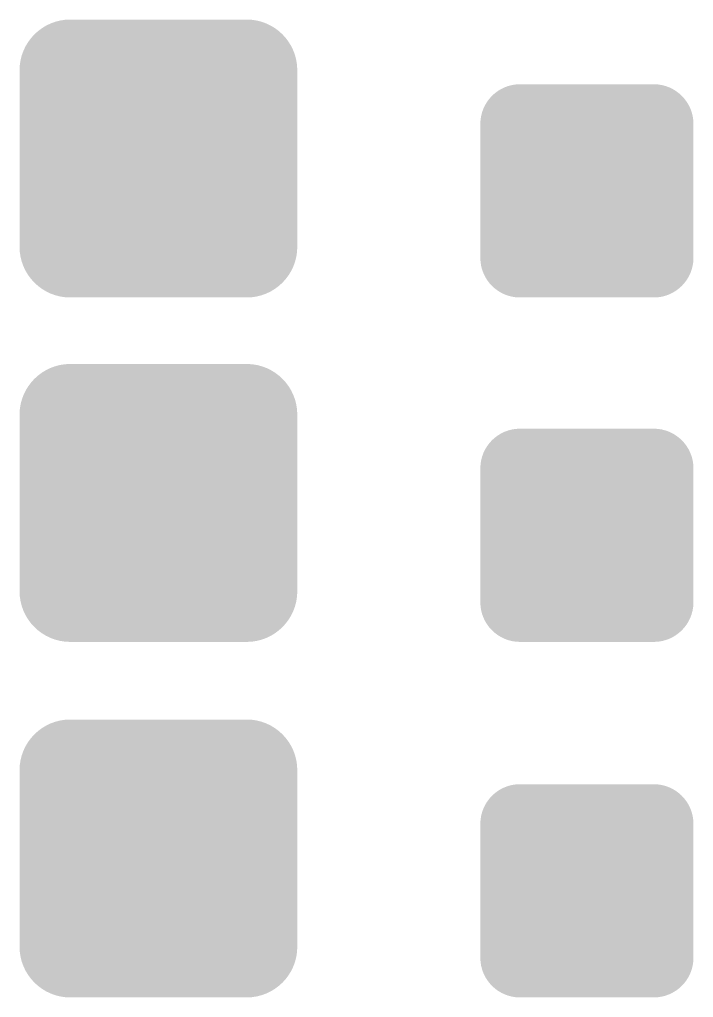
# Model space of a CAD drawing. Header units: millimetres. Extents: x 5277 to 6029, y 2052 to 2709.
# Drawn here: x 5823.73 to 5844.6, y 2678.63 to 2708.88 of the extents above; entities that cross this region are included whole.
import ezdxf

# ---------------------------------------------------------------- set-up
doc = ezdxf.new("R2010")
doc.units = ezdxf.units.MM
doc.layers.add('AutoService', color=7, linetype='CONTINUOUS', true_color=0x000000)
doc.layers.add('PublicTransportService', color=7, linetype='CONTINUOUS', true_color=0x000000)

# ---------------------------------------------------------------- blocks, each defined once
blk = doc.blocks.new('602030801_сущ_фз')
at = {"layer": 'PublicTransportService', "linetype": 'Continuous'}
h = blk.add_hatch(color=256, dxfattribs=at)
edge = h.paths.add_edge_path()
edge.add_spline(control_points=[(-0.266, -0.683), (-0.266, 0.18), (0.438, 0.884), (1.3, 0.884)], knot_values=[-1, -1, -1, -1, 0, 0, 0, 0], degree=3, periodic=0)
edge.add_line((1.3, 0.884), (6.769, 0.884))
edge.add_spline(control_points=[(6.769, 0.884), (7.632, 0.884), (8.333, 0.18), (8.333, -0.683)], knot_values=[-1, -1, -1, -1, 0, 0, 0, 0], degree=3, periodic=0)
edge.add_line((8.333, -0.683), (8.333, -6.15))
edge.add_spline(control_points=[(8.333, -6.15), (8.333, -7.012), (7.632, -7.716), (6.769, -7.716)], knot_values=[-1, -1, -1, -1, 0, 0, 0, 0], degree=3, periodic=0)
edge.add_line((6.769, -7.716), (1.3, -7.716))
edge.add_spline(control_points=[(1.3, -7.716), (0.438, -7.716), (-0.266, -7.012), (-0.266, -6.15)], knot_values=[-1, -1, -1, -1, 0, 0, 0, 0], degree=3, periodic=0)
edge.add_line((-0.266, -6.15), (-0.266, -0.683))
edge = h.paths.add_edge_path(flags=16)
edge.add_spline(control_points=[(0.047, -6.15), (0.047, -6.844), (0.606, -7.402), (1.3, -7.402)], knot_values=[-1, -1, -1, -1, 0, 0, 0, 0], degree=3, periodic=0)
edge.add_line((1.3, -7.402), (6.769, -7.402))
edge.add_spline(control_points=[(6.769, -7.402), (7.463, -7.402), (8.022, -6.844), (8.022, -6.15)], knot_values=[-1, -1, -1, -1, 0, 0, 0, 0], degree=3, periodic=0)
edge.add_line((8.022, -6.15), (8.022, -0.683))
edge.add_spline(control_points=[(8.022, -0.683), (8.022, 0.011), (7.463, 0.57), (6.769, 0.57)], knot_values=[-1, -1, -1, -1, 0, 0, 0, 0], degree=3, periodic=0)
edge.add_line((6.769, 0.57), (1.3, 0.57))
edge.add_spline(control_points=[(1.3, 0.57), (0.606, 0.57), (0.047, 0.011), (0.047, -0.683)], knot_values=[-1, -1, -1, -1, 0, 0, 0, 0], degree=3, periodic=0)
edge.add_line((0.047, -0.683), (0.047, -6.15))
at = {"layer": 'PublicTransportService', "linetype": 'Continuous', "true_color": 0xffffff}
h = blk.add_hatch(color=7, dxfattribs=at)
edge = h.paths.add_edge_path()
edge.add_spline(control_points=[(0.047, -6.15), (0.047, -6.844), (0.606, -7.402), (1.3, -7.402)], knot_values=[-1, -1, -1, -1, 0, 0, 0, 0], degree=3, periodic=0)
edge.add_line((1.3, -7.402), (6.769, -7.402))
edge.add_spline(control_points=[(6.769, -7.402), (7.463, -7.402), (8.022, -6.844), (8.022, -6.15)], knot_values=[-1, -1, -1, -1, 0, 0, 0, 0], degree=3, periodic=0)
edge.add_line((8.022, -6.15), (8.022, -0.683))
edge.add_spline(control_points=[(8.022, -0.683), (8.022, 0.011), (7.463, 0.57), (6.769, 0.57)], knot_values=[-1, -1, -1, -1, 0, 0, 0, 0], degree=3, periodic=0)
edge.add_line((6.769, 0.57), (1.3, 0.57))
edge.add_spline(control_points=[(1.3, 0.57), (0.606, 0.57), (0.047, 0.011), (0.047, -0.683)], knot_values=[-1, -1, -1, -1, 0, 0, 0, 0], degree=3, periodic=0)
edge.add_line((0.047, -0.683), (0.047, -6.15))
at = {"layer": 'PublicTransportService', "linetype": 'Continuous'}
h = blk.add_hatch(color=256, dxfattribs=at)
edge = h.paths.add_edge_path()
edge.add_line((0.252, -1.023), (0.252, -5.808))
edge.add_spline(control_points=[(0.252, -5.808), (0.252, -6.573), (0.877, -7.198), (1.642, -7.198)], knot_values=[0, 0, 0, 0, 1, 1, 1, 1], degree=3, periodic=0)
edge.add_line((1.642, -7.198), (6.427, -7.198))
edge.add_spline(control_points=[(6.427, -7.198), (7.193, -7.198), (7.815, -6.573), (7.815, -5.808)], knot_values=[0, 0, 0, 0, 1, 1, 1, 1], degree=3, periodic=0)
edge.add_line((7.815, -5.808), (7.815, -1.023))
edge.add_spline(control_points=[(7.815, -1.023), (7.815, -0.257), (7.193, 0.366), (6.427, 0.366)], knot_values=[0, 0, 0, 0, 1, 1, 1, 1], degree=3, periodic=0)
edge.add_line((6.427, 0.366), (1.642, 0.366))
edge.add_spline(control_points=[(1.642, 0.366), (0.877, 0.366), (0.252, -0.257), (0.252, -1.023)], knot_values=[0, 0, 0, 0, 1, 1, 1, 1], degree=3, periodic=0)
edge = h.paths.add_edge_path(flags=16)
edge.add_line((0.565, -1.023), (0.565, -5.808))
edge.add_spline(control_points=[(0.565, -5.808), (0.565, -6.404), (1.046, -6.884), (1.642, -6.884)], knot_values=[-1, -1, -1, -1, 0, 0, 0, 0], degree=3, periodic=0)
edge.add_line((1.642, -6.884), (6.427, -6.884))
edge.add_spline(control_points=[(6.427, -6.884), (7.024, -6.884), (7.502, -6.404), (7.502, -5.808)], knot_values=[-1, -1, -1, -1, 0, 0, 0, 0], degree=3, periodic=0)
edge.add_line((7.502, -5.808), (7.502, -1.023))
edge.add_spline(control_points=[(7.502, -1.023), (7.502, -0.426), (7.024, 0.052), (6.427, 0.052)], knot_values=[-1, -1, -1, -1, 0, 0, 0, 0], degree=3, periodic=0)
edge.add_line((6.427, 0.052), (1.642, 0.052))
edge.add_spline(control_points=[(1.642, 0.052), (1.046, 0.052), (0.565, -0.426), (0.565, -1.023)], knot_values=[-1, -1, -1, -1, 0, 0, 0, 0], degree=3, periodic=0)
h = blk.add_hatch(color=256, dxfattribs=at)
edge = h.paths.add_edge_path()
edge.add_line((0.77, -1.365), (0.77, -5.468))
edge.add_spline(control_points=[(0.77, -5.468), (0.77, -6.136), (1.314, -6.68), (1.982, -6.68)], knot_values=[0, 0, 0, 0, 1, 1, 1, 1], degree=3, periodic=0)
edge.add_line((1.982, -6.68), (6.085, -6.68))
edge.add_spline(control_points=[(6.085, -6.68), (6.753, -6.68), (7.297, -6.136), (7.297, -5.468)], knot_values=[0, 0, 0, 0, 1, 1, 1, 1], degree=3, periodic=0)
edge.add_line((7.297, -5.468), (7.297, -1.365))
edge.add_spline(control_points=[(7.297, -1.365), (7.297, -0.697), (6.753, -0.152), (6.085, -0.152)], knot_values=[0, 0, 0, 0, 1, 1, 1, 1], degree=3, periodic=0)
edge.add_line((6.085, -0.152), (1.982, -0.152))
edge.add_spline(control_points=[(1.982, -0.152), (1.314, -0.152), (0.77, -0.697), (0.77, -1.365)], knot_values=[0, 0, 0, 0, 1, 1, 1, 1], degree=3, periodic=0)
edge = h.paths.add_edge_path(flags=16)
edge.add_line((1.081, -1.365), (1.081, -5.468))
edge.add_spline(control_points=[(1.081, -5.468), (1.081, -5.968), (1.482, -6.368), (1.982, -6.368)], knot_values=[-1, -1, -1, -1, 0, 0, 0, 0], degree=3, periodic=0)
edge.add_line((1.982, -6.368), (6.085, -6.368))
edge.add_spline(control_points=[(6.085, -6.368), (6.585, -6.368), (6.986, -5.968), (6.986, -5.468)], knot_values=[-1, -1, -1, -1, 0, 0, 0, 0], degree=3, periodic=0)
edge.add_line((6.986, -5.468), (6.986, -1.365))
edge.add_spline(control_points=[(6.986, -1.365), (6.986, -0.865), (6.585, -0.464), (6.085, -0.464)], knot_values=[-1, -1, -1, -1, 0, 0, 0, 0], degree=3, periodic=0)
edge.add_line((6.085, -0.464), (1.982, -0.464))
edge.add_spline(control_points=[(1.982, -0.464), (1.482, -0.464), (1.081, -0.865), (1.081, -1.365)], knot_values=[-1, -1, -1, -1, 0, 0, 0, 0], degree=3, periodic=0)
h = blk.add_hatch(color=256, dxfattribs=at)
h.paths.add_polyline_path([(2.426, -1.667), (2.754, -1.339), (3.542, -1.011), (4.001, -1.011), (4.46, -1.011), (5.248, -1.339), (5.576, -1.667), (5.905, -1.995), (6.233, -2.783), (6.233, -3.242), (6.233, -3.246), (6.231, -3.261), (6.229, -3.271), (6.227, -3.282), (6.225, -3.301), (6.225, -3.308), (6.575, -3.308), (6.608, -3.308), (6.665, -3.332), (6.689, -3.355), (6.712, -3.379), (6.736, -3.436), (6.736, -3.468), (6.736, -5.656), (6.736, -5.689), (6.712, -5.746), (6.689, -5.769), (6.665, -5.793), (6.608, -5.817), (6.575, -5.817), (1.427, -5.817), (1.394, -5.817), (1.337, -5.793), (1.314, -5.769), (1.29, -5.746), (1.266, -5.689), (1.266, -5.656), (1.266, -3.468), (1.266, -3.436), (1.29, -3.379), (1.314, -3.355), (1.337, -3.332), (1.394, -3.308), (1.427, -3.308), (1.777, -3.308), (1.777, -3.301), (1.775, -3.282), (1.773, -3.271), (1.771, -3.261), (1.769, -3.246), (1.769, -3.242), (1.769, -2.783), (2.098, -1.995)])
h.paths.add_polyline_path([(5.208, -2.028), (4.958, -1.778), (4.355, -1.528), (4.001, -1.528), (3.647, -1.528), (3.044, -1.778), (2.794, -2.028), (2.544, -2.278), (2.294, -2.885), (2.294, -3.242), (2.294, -3.359), (2.313, -3.552), (2.331, -3.629), (3.243, -3.629), (3.243, -3.614), (3.243, -3.512), (3.243, -3.508), (3.244, -3.498), (3.246, -3.49), (3.248, -3.483), (3.25, -3.472), (3.25, -3.468), (3.191, -3.468), (3.155, -3.468), (3.093, -3.443), (3.068, -3.417), (3.042, -3.392), (3.016, -3.33), (3.016, -3.293), (3.016, -2.331), (3.016, -2.309), (3.02, -2.174), (3.168, -1.948), (3.312, -1.857), (3.456, -1.765), (3.8, -1.674), (4.001, -1.674), (4.205, -1.674), (4.552, -1.767), (4.694, -1.86), (4.836, -1.953), (4.982, -2.181), (4.986, -2.316), (4.986, -2.323), (4.986, -2.331), (4.986, -3.293), (4.986, -3.33), (4.96, -3.392), (4.935, -3.417), (4.909, -3.443), (4.847, -3.468), (4.811, -3.468), (4.752, -3.468), (4.752, -3.472), (4.754, -3.483), (4.756, -3.49), (4.758, -3.498), (4.76, -3.508), (4.76, -3.512), (4.76, -3.614), (4.76, -3.629), (5.671, -3.629), (5.689, -3.552), (5.708, -3.359), (5.708, -3.242), (5.708, -2.885), (5.458, -2.278)], flags=16)
h.paths.add_polyline_path([(4.205, -2.345), (4.18, -2.345), (4.154, -2.374), (4.154, -2.404), (4.154, -2.652), (4.154, -2.681), (4.18, -2.71), (4.205, -2.71), (4.555, -2.71), (4.581, -2.71), (4.606, -2.681), (4.606, -2.652), (4.606, -2.404), (4.606, -2.374), (4.581, -2.345), (4.555, -2.345)], flags=16)
h.paths.add_polyline_path([(3.447, -2.345), (3.421, -2.345), (3.396, -2.374), (3.396, -2.404), (3.396, -2.652), (3.396, -2.681), (3.421, -2.71), (3.447, -2.71), (3.797, -2.71), (3.822, -2.71), (3.848, -2.681), (3.848, -2.652), (3.848, -2.404), (3.848, -2.374), (3.822, -2.345), (3.797, -2.345)], flags=16)
h.paths.add_polyline_path([(3.607, -3.468), (3.607, -3.472), (3.609, -3.483), (3.611, -3.49), (3.613, -3.498), (3.614, -3.508), (3.614, -3.512), (3.614, -3.614), (3.614, -3.629), (4.388, -3.629), (4.388, -3.622), (4.388, -3.614), (4.388, -3.512), (4.388, -3.508), (4.389, -3.498), (4.391, -3.49), (4.393, -3.483), (4.395, -3.472), (4.395, -3.468)], flags=16)
blk = doc.blocks.new('602030801_план_фз')
at = {"layer": 'PublicTransportService', "linetype": 'Continuous'}
h = blk.add_hatch(color=256, dxfattribs=at)
edge = h.paths.add_edge_path()
edge.add_spline(control_points=[(-0.266, -0.339), (-0.266, 0.523), (0.438, 1.227), (1.3, 1.227)], knot_values=[-1, -1, -1, -1, 0, 0, 0, 0], degree=3, periodic=0)
edge.add_line((1.3, 1.227), (6.769, 1.227))
edge.add_spline(control_points=[(6.769, 1.227), (7.632, 1.227), (8.333, 0.523), (8.333, -0.339)], knot_values=[-1, -1, -1, -1, 0, 0, 0, 0], degree=3, periodic=0)
edge.add_line((8.333, -0.339), (8.333, -5.806))
edge.add_spline(control_points=[(8.333, -5.806), (8.333, -6.669), (7.632, -7.372), (6.769, -7.372)], knot_values=[-1, -1, -1, -1, 0, 0, 0, 0], degree=3, periodic=0)
edge.add_line((6.769, -7.372), (1.3, -7.372))
edge.add_spline(control_points=[(1.3, -7.372), (0.438, -7.372), (-0.266, -6.669), (-0.266, -5.806)], knot_values=[-1, -1, -1, -1, 0, 0, 0, 0], degree=3, periodic=0)
edge.add_line((-0.266, -5.806), (-0.266, -0.339))
edge = h.paths.add_edge_path(flags=16)
edge.add_spline(control_points=[(0.047, -5.806), (0.047, -6.5), (0.606, -7.059), (1.3, -7.059)], knot_values=[-1, -1, -1, -1, 0, 0, 0, 0], degree=3, periodic=0)
edge.add_line((1.3, -7.059), (6.769, -7.059))
edge.add_spline(control_points=[(6.769, -7.059), (7.463, -7.059), (8.022, -6.5), (8.022, -5.806)], knot_values=[-1, -1, -1, -1, 0, 0, 0, 0], degree=3, periodic=0)
edge.add_line((8.022, -5.806), (8.022, -0.339))
edge.add_spline(control_points=[(8.022, -0.339), (8.022, 0.355), (7.463, 0.914), (6.769, 0.914)], knot_values=[-1, -1, -1, -1, 0, 0, 0, 0], degree=3, periodic=0)
edge.add_line((6.769, 0.914), (1.3, 0.914))
edge.add_spline(control_points=[(1.3, 0.914), (0.606, 0.914), (0.047, 0.355), (0.047, -0.339)], knot_values=[-1, -1, -1, -1, 0, 0, 0, 0], degree=3, periodic=0)
edge.add_line((0.047, -0.339), (0.047, -5.806))
at = {"layer": 'PublicTransportService', "linetype": 'Continuous', "true_color": 0xff0000}
h = blk.add_hatch(color=1, dxfattribs=at)
edge = h.paths.add_edge_path()
edge.add_spline(control_points=[(0.047, -5.806), (0.047, -6.5), (0.606, -7.059), (1.3, -7.059)], knot_values=[-1, -1, -1, -1, 0, 0, 0, 0], degree=3, periodic=0)
edge.add_line((1.3, -7.059), (6.769, -7.059))
edge.add_spline(control_points=[(6.769, -7.059), (7.463, -7.059), (8.022, -6.5), (8.022, -5.806)], knot_values=[-1, -1, -1, -1, 0, 0, 0, 0], degree=3, periodic=0)
edge.add_line((8.022, -5.806), (8.022, -0.339))
edge.add_spline(control_points=[(8.022, -0.339), (8.022, 0.355), (7.463, 0.914), (6.769, 0.914)], knot_values=[-1, -1, -1, -1, 0, 0, 0, 0], degree=3, periodic=0)
edge.add_line((6.769, 0.914), (1.3, 0.914))
edge.add_spline(control_points=[(1.3, 0.914), (0.606, 0.914), (0.047, 0.355), (0.047, -0.339)], knot_values=[-1, -1, -1, -1, 0, 0, 0, 0], degree=3, periodic=0)
edge.add_line((0.047, -0.339), (0.047, -5.806))
at = {"layer": 'PublicTransportService', "linetype": 'Continuous'}
h = blk.add_hatch(color=256, dxfattribs=at)
edge = h.paths.add_edge_path()
edge.add_line((0.252, -0.679), (0.252, -5.464))
edge.add_spline(control_points=[(0.252, -5.464), (0.252, -6.23), (0.877, -6.854), (1.642, -6.854)], knot_values=[0, 0, 0, 0, 1, 1, 1, 1], degree=3, periodic=0)
edge.add_line((1.642, -6.854), (6.427, -6.854))
edge.add_spline(control_points=[(6.427, -6.854), (7.193, -6.854), (7.815, -6.23), (7.815, -5.464)], knot_values=[0, 0, 0, 0, 1, 1, 1, 1], degree=3, periodic=0)
edge.add_line((7.815, -5.464), (7.815, -0.679))
edge.add_spline(control_points=[(7.815, -0.679), (7.815, 0.086), (7.193, 0.709), (6.427, 0.709)], knot_values=[0, 0, 0, 0, 1, 1, 1, 1], degree=3, periodic=0)
edge.add_line((6.427, 0.709), (1.642, 0.709))
edge.add_spline(control_points=[(1.642, 0.709), (0.877, 0.709), (0.252, 0.086), (0.252, -0.679)], knot_values=[0, 0, 0, 0, 1, 1, 1, 1], degree=3, periodic=0)
edge = h.paths.add_edge_path(flags=16)
edge.add_line((0.565, -0.679), (0.565, -5.464))
edge.add_spline(control_points=[(0.565, -5.464), (0.565, -6.06), (1.046, -6.541), (1.642, -6.541)], knot_values=[-1, -1, -1, -1, 0, 0, 0, 0], degree=3, periodic=0)
edge.add_line((1.642, -6.541), (6.427, -6.541))
edge.add_spline(control_points=[(6.427, -6.541), (7.024, -6.541), (7.502, -6.06), (7.502, -5.464)], knot_values=[-1, -1, -1, -1, 0, 0, 0, 0], degree=3, periodic=0)
edge.add_line((7.502, -5.464), (7.502, -0.679))
edge.add_spline(control_points=[(7.502, -0.679), (7.502, -0.083), (7.024, 0.396), (6.427, 0.396)], knot_values=[-1, -1, -1, -1, 0, 0, 0, 0], degree=3, periodic=0)
edge.add_line((6.427, 0.396), (1.642, 0.396))
edge.add_spline(control_points=[(1.642, 0.396), (1.046, 0.396), (0.565, -0.083), (0.565, -0.679)], knot_values=[-1, -1, -1, -1, 0, 0, 0, 0], degree=3, periodic=0)
h = blk.add_hatch(color=256, dxfattribs=at)
edge = h.paths.add_edge_path()
edge.add_line((0.77, -1.021), (0.77, -5.124))
edge.add_spline(control_points=[(0.77, -5.124), (0.77, -5.792), (1.314, -6.336), (1.982, -6.336)], knot_values=[0, 0, 0, 0, 1, 1, 1, 1], degree=3, periodic=0)
edge.add_line((1.982, -6.336), (6.085, -6.336))
edge.add_spline(control_points=[(6.085, -6.336), (6.753, -6.336), (7.297, -5.792), (7.297, -5.124)], knot_values=[0, 0, 0, 0, 1, 1, 1, 1], degree=3, periodic=0)
edge.add_line((7.297, -5.124), (7.297, -1.021))
edge.add_spline(control_points=[(7.297, -1.021), (7.297, -0.353), (6.753, 0.191), (6.085, 0.191)], knot_values=[0, 0, 0, 0, 1, 1, 1, 1], degree=3, periodic=0)
edge.add_line((6.085, 0.191), (1.982, 0.191))
edge.add_spline(control_points=[(1.982, 0.191), (1.314, 0.191), (0.77, -0.353), (0.77, -1.021)], knot_values=[0, 0, 0, 0, 1, 1, 1, 1], degree=3, periodic=0)
edge = h.paths.add_edge_path(flags=16)
edge.add_line((1.081, -1.021), (1.081, -5.124))
edge.add_spline(control_points=[(1.081, -5.124), (1.081, -5.624), (1.482, -6.025), (1.982, -6.025)], knot_values=[-1, -1, -1, -1, 0, 0, 0, 0], degree=3, periodic=0)
edge.add_line((1.982, -6.025), (6.085, -6.025))
edge.add_spline(control_points=[(6.085, -6.025), (6.585, -6.025), (6.986, -5.624), (6.986, -5.124)], knot_values=[-1, -1, -1, -1, 0, 0, 0, 0], degree=3, periodic=0)
edge.add_line((6.986, -5.124), (6.986, -1.021))
edge.add_spline(control_points=[(6.986, -1.021), (6.986, -0.521), (6.585, -0.12), (6.085, -0.12)], knot_values=[-1, -1, -1, -1, 0, 0, 0, 0], degree=3, periodic=0)
edge.add_line((6.085, -0.12), (1.982, -0.12))
edge.add_spline(control_points=[(1.982, -0.12), (1.482, -0.12), (1.081, -0.521), (1.081, -1.021)], knot_values=[-1, -1, -1, -1, 0, 0, 0, 0], degree=3, periodic=0)
h = blk.add_hatch(color=256, dxfattribs=at)
h.paths.add_polyline_path([(2.426, -1.323), (2.754, -0.995), (3.542, -0.667), (4.001, -0.667), (4.46, -0.667), (5.248, -0.995), (5.576, -1.323), (5.905, -1.651), (6.233, -2.439), (6.233, -2.899), (6.233, -2.902), (6.231, -2.917), (6.229, -2.928), (6.227, -2.939), (6.225, -2.957), (6.225, -2.964), (6.575, -2.964), (6.608, -2.964), (6.665, -2.988), (6.689, -3.012), (6.712, -3.035), (6.736, -3.092), (6.736, -3.125), (6.736, -5.313), (6.736, -5.345), (6.712, -5.402), (6.689, -5.426), (6.665, -5.449), (6.608, -5.473), (6.575, -5.473), (1.427, -5.473), (1.394, -5.473), (1.337, -5.449), (1.314, -5.426), (1.29, -5.402), (1.266, -5.345), (1.266, -5.313), (1.266, -3.125), (1.266, -3.092), (1.29, -3.035), (1.314, -3.012), (1.337, -2.988), (1.394, -2.964), (1.427, -2.964), (1.777, -2.964), (1.777, -2.957), (1.775, -2.939), (1.773, -2.928), (1.771, -2.917), (1.769, -2.902), (1.769, -2.899), (1.769, -2.439), (2.098, -1.651)])
h.paths.add_polyline_path([(5.208, -1.684), (4.958, -1.434), (4.355, -1.185), (4.001, -1.185), (3.647, -1.185), (3.044, -1.434), (2.794, -1.684), (2.544, -1.934), (2.294, -2.541), (2.294, -2.899), (2.294, -3.015), (2.313, -3.209), (2.331, -3.285), (3.243, -3.285), (3.243, -3.271), (3.243, -3.168), (3.243, -3.165), (3.244, -3.154), (3.246, -3.147), (3.248, -3.139), (3.25, -3.128), (3.25, -3.125), (3.191, -3.125), (3.155, -3.125), (3.093, -3.099), (3.068, -3.074), (3.042, -3.048), (3.016, -2.986), (3.016, -2.95), (3.016, -1.987), (3.016, -1.965), (3.02, -1.83), (3.168, -1.604), (3.312, -1.513), (3.456, -1.422), (3.8, -1.331), (4.001, -1.331), (4.205, -1.331), (4.552, -1.424), (4.694, -1.517), (4.836, -1.61), (4.982, -1.837), (4.986, -1.972), (4.986, -1.98), (4.986, -1.987), (4.986, -2.95), (4.986, -2.986), (4.96, -3.048), (4.935, -3.074), (4.909, -3.099), (4.847, -3.125), (4.811, -3.125), (4.752, -3.125), (4.752, -3.128), (4.754, -3.139), (4.756, -3.147), (4.758, -3.154), (4.76, -3.165), (4.76, -3.168), (4.76, -3.271), (4.76, -3.285), (5.671, -3.285), (5.689, -3.209), (5.708, -3.015), (5.708, -2.899), (5.708, -2.541), (5.458, -1.934)], flags=16)
h.paths.add_polyline_path([(4.205, -2.002), (4.18, -2.002), (4.154, -2.031), (4.154, -2.06), (4.154, -2.308), (4.154, -2.337), (4.18, -2.366), (4.205, -2.366), (4.555, -2.366), (4.581, -2.366), (4.606, -2.337), (4.606, -2.308), (4.606, -2.06), (4.606, -2.031), (4.581, -2.002), (4.555, -2.002)], flags=16)
h.paths.add_polyline_path([(3.447, -2.002), (3.421, -2.002), (3.396, -2.031), (3.396, -2.06), (3.396, -2.308), (3.396, -2.337), (3.421, -2.366), (3.447, -2.366), (3.797, -2.366), (3.822, -2.366), (3.848, -2.337), (3.848, -2.308), (3.848, -2.06), (3.848, -2.031), (3.822, -2.002), (3.797, -2.002)], flags=16)
h.paths.add_polyline_path([(3.607, -3.125), (3.607, -3.128), (3.609, -3.139), (3.611, -3.147), (3.613, -3.154), (3.614, -3.165), (3.614, -3.168), (3.614, -3.271), (3.614, -3.285), (4.388, -3.285), (4.388, -3.278), (4.388, -3.271), (4.388, -3.168), (4.388, -3.165), (4.389, -3.154), (4.391, -3.147), (4.393, -3.139), (4.395, -3.128), (4.395, -3.125)], flags=16)
blk = doc.blocks.new('602030801_рек_фз')
at = {"layer": 'PublicTransportService', "linetype": 'Continuous'}
h = blk.add_hatch(color=256, dxfattribs=at)
edge = h.paths.add_edge_path()
edge.add_spline(control_points=[(-0.266, -0.339), (-0.266, 0.523), (0.438, 1.227), (1.3, 1.227)], knot_values=[-1, -1, -1, -1, 0, 0, 0, 0], degree=3, periodic=0)
edge.add_line((1.3, 1.227), (6.769, 1.227))
edge.add_spline(control_points=[(6.769, 1.227), (7.632, 1.227), (8.333, 0.523), (8.333, -0.339)], knot_values=[-1, -1, -1, -1, 0, 0, 0, 0], degree=3, periodic=0)
edge.add_line((8.333, -0.339), (8.333, -5.806))
edge.add_spline(control_points=[(8.333, -5.806), (8.333, -6.669), (7.632, -7.372), (6.769, -7.372)], knot_values=[-1, -1, -1, -1, 0, 0, 0, 0], degree=3, periodic=0)
edge.add_line((6.769, -7.372), (1.3, -7.372))
edge.add_spline(control_points=[(1.3, -7.372), (0.438, -7.372), (-0.266, -6.669), (-0.266, -5.806)], knot_values=[-1, -1, -1, -1, 0, 0, 0, 0], degree=3, periodic=0)
edge.add_line((-0.266, -5.806), (-0.266, -0.339))
edge = h.paths.add_edge_path(flags=16)
edge.add_spline(control_points=[(0.047, -5.806), (0.047, -6.5), (0.606, -7.059), (1.3, -7.059)], knot_values=[-1, -1, -1, -1, 0, 0, 0, 0], degree=3, periodic=0)
edge.add_line((1.3, -7.059), (6.769, -7.059))
edge.add_spline(control_points=[(6.769, -7.059), (7.463, -7.059), (8.022, -6.5), (8.022, -5.806)], knot_values=[-1, -1, -1, -1, 0, 0, 0, 0], degree=3, periodic=0)
edge.add_line((8.022, -5.806), (8.022, -0.339))
edge.add_spline(control_points=[(8.022, -0.339), (8.022, 0.355), (7.463, 0.914), (6.769, 0.914)], knot_values=[-1, -1, -1, -1, 0, 0, 0, 0], degree=3, periodic=0)
edge.add_line((6.769, 0.914), (1.3, 0.914))
edge.add_spline(control_points=[(1.3, 0.914), (0.606, 0.914), (0.047, 0.355), (0.047, -0.339)], knot_values=[-1, -1, -1, -1, 0, 0, 0, 0], degree=3, periodic=0)
edge.add_line((0.047, -0.339), (0.047, -5.806))
at = {"layer": 'PublicTransportService', "linetype": 'Continuous', "true_color": 0xffff00}
h = blk.add_hatch(color=2, dxfattribs=at)
edge = h.paths.add_edge_path()
edge.add_spline(control_points=[(0.047, -5.806), (0.047, -6.5), (0.606, -7.059), (1.3, -7.059)], knot_values=[-1, -1, -1, -1, 0, 0, 0, 0], degree=3, periodic=0)
edge.add_line((1.3, -7.059), (6.769, -7.059))
edge.add_spline(control_points=[(6.769, -7.059), (7.463, -7.059), (8.022, -6.5), (8.022, -5.806)], knot_values=[-1, -1, -1, -1, 0, 0, 0, 0], degree=3, periodic=0)
edge.add_line((8.022, -5.806), (8.022, -0.339))
edge.add_spline(control_points=[(8.022, -0.339), (8.022, 0.355), (7.463, 0.914), (6.769, 0.914)], knot_values=[-1, -1, -1, -1, 0, 0, 0, 0], degree=3, periodic=0)
edge.add_line((6.769, 0.914), (1.3, 0.914))
edge.add_spline(control_points=[(1.3, 0.914), (0.606, 0.914), (0.047, 0.355), (0.047, -0.339)], knot_values=[-1, -1, -1, -1, 0, 0, 0, 0], degree=3, periodic=0)
edge.add_line((0.047, -0.339), (0.047, -5.806))
at = {"layer": 'PublicTransportService', "linetype": 'Continuous'}
h = blk.add_hatch(color=256, dxfattribs=at)
edge = h.paths.add_edge_path()
edge.add_line((0.252, -0.679), (0.252, -5.464))
edge.add_spline(control_points=[(0.252, -5.464), (0.252, -6.23), (0.877, -6.854), (1.642, -6.854)], knot_values=[0, 0, 0, 0, 1, 1, 1, 1], degree=3, periodic=0)
edge.add_line((1.642, -6.854), (6.427, -6.854))
edge.add_spline(control_points=[(6.427, -6.854), (7.193, -6.854), (7.815, -6.23), (7.815, -5.464)], knot_values=[0, 0, 0, 0, 1, 1, 1, 1], degree=3, periodic=0)
edge.add_line((7.815, -5.464), (7.815, -0.679))
edge.add_spline(control_points=[(7.815, -0.679), (7.815, 0.086), (7.193, 0.709), (6.427, 0.709)], knot_values=[0, 0, 0, 0, 1, 1, 1, 1], degree=3, periodic=0)
edge.add_line((6.427, 0.709), (1.642, 0.709))
edge.add_spline(control_points=[(1.642, 0.709), (0.877, 0.709), (0.252, 0.086), (0.252, -0.679)], knot_values=[0, 0, 0, 0, 1, 1, 1, 1], degree=3, periodic=0)
edge = h.paths.add_edge_path(flags=16)
edge.add_line((0.565, -0.679), (0.565, -5.464))
edge.add_spline(control_points=[(0.565, -5.464), (0.565, -6.06), (1.046, -6.541), (1.642, -6.541)], knot_values=[-1, -1, -1, -1, 0, 0, 0, 0], degree=3, periodic=0)
edge.add_line((1.642, -6.541), (6.427, -6.541))
edge.add_spline(control_points=[(6.427, -6.541), (7.024, -6.541), (7.502, -6.06), (7.502, -5.464)], knot_values=[-1, -1, -1, -1, 0, 0, 0, 0], degree=3, periodic=0)
edge.add_line((7.502, -5.464), (7.502, -0.679))
edge.add_spline(control_points=[(7.502, -0.679), (7.502, -0.083), (7.024, 0.396), (6.427, 0.396)], knot_values=[-1, -1, -1, -1, 0, 0, 0, 0], degree=3, periodic=0)
edge.add_line((6.427, 0.396), (1.642, 0.396))
edge.add_spline(control_points=[(1.642, 0.396), (1.046, 0.396), (0.565, -0.083), (0.565, -0.679)], knot_values=[-1, -1, -1, -1, 0, 0, 0, 0], degree=3, periodic=0)
h = blk.add_hatch(color=256, dxfattribs=at)
edge = h.paths.add_edge_path()
edge.add_line((0.77, -1.021), (0.77, -5.124))
edge.add_spline(control_points=[(0.77, -5.124), (0.77, -5.792), (1.314, -6.336), (1.982, -6.336)], knot_values=[0, 0, 0, 0, 1, 1, 1, 1], degree=3, periodic=0)
edge.add_line((1.982, -6.336), (6.085, -6.336))
edge.add_spline(control_points=[(6.085, -6.336), (6.753, -6.336), (7.297, -5.792), (7.297, -5.124)], knot_values=[0, 0, 0, 0, 1, 1, 1, 1], degree=3, periodic=0)
edge.add_line((7.297, -5.124), (7.297, -1.021))
edge.add_spline(control_points=[(7.297, -1.021), (7.297, -0.353), (6.753, 0.191), (6.085, 0.191)], knot_values=[0, 0, 0, 0, 1, 1, 1, 1], degree=3, periodic=0)
edge.add_line((6.085, 0.191), (1.982, 0.191))
edge.add_spline(control_points=[(1.982, 0.191), (1.314, 0.191), (0.77, -0.353), (0.77, -1.021)], knot_values=[0, 0, 0, 0, 1, 1, 1, 1], degree=3, periodic=0)
edge = h.paths.add_edge_path(flags=16)
edge.add_line((1.081, -1.021), (1.081, -5.124))
edge.add_spline(control_points=[(1.081, -5.124), (1.081, -5.624), (1.482, -6.025), (1.982, -6.025)], knot_values=[-1, -1, -1, -1, 0, 0, 0, 0], degree=3, periodic=0)
edge.add_line((1.982, -6.025), (6.085, -6.025))
edge.add_spline(control_points=[(6.085, -6.025), (6.585, -6.025), (6.986, -5.624), (6.986, -5.124)], knot_values=[-1, -1, -1, -1, 0, 0, 0, 0], degree=3, periodic=0)
edge.add_line((6.986, -5.124), (6.986, -1.021))
edge.add_spline(control_points=[(6.986, -1.021), (6.986, -0.521), (6.585, -0.12), (6.085, -0.12)], knot_values=[-1, -1, -1, -1, 0, 0, 0, 0], degree=3, periodic=0)
edge.add_line((6.085, -0.12), (1.982, -0.12))
edge.add_spline(control_points=[(1.982, -0.12), (1.482, -0.12), (1.081, -0.521), (1.081, -1.021)], knot_values=[-1, -1, -1, -1, 0, 0, 0, 0], degree=3, periodic=0)
h = blk.add_hatch(color=256, dxfattribs=at)
h.paths.add_polyline_path([(2.426, -1.323), (2.754, -0.995), (3.542, -0.667), (4.001, -0.667), (4.46, -0.667), (5.248, -0.995), (5.576, -1.323), (5.905, -1.651), (6.233, -2.439), (6.233, -2.899), (6.233, -2.902), (6.231, -2.917), (6.229, -2.928), (6.227, -2.939), (6.225, -2.957), (6.225, -2.964), (6.575, -2.964), (6.608, -2.964), (6.665, -2.988), (6.689, -3.012), (6.712, -3.035), (6.736, -3.092), (6.736, -3.125), (6.736, -5.313), (6.736, -5.345), (6.712, -5.402), (6.689, -5.426), (6.665, -5.449), (6.608, -5.473), (6.575, -5.473), (1.427, -5.473), (1.394, -5.473), (1.337, -5.449), (1.314, -5.426), (1.29, -5.402), (1.266, -5.345), (1.266, -5.313), (1.266, -3.125), (1.266, -3.092), (1.29, -3.035), (1.314, -3.012), (1.337, -2.988), (1.394, -2.964), (1.427, -2.964), (1.777, -2.964), (1.777, -2.957), (1.775, -2.939), (1.773, -2.928), (1.771, -2.917), (1.769, -2.902), (1.769, -2.899), (1.769, -2.439), (2.098, -1.651)])
h.paths.add_polyline_path([(5.208, -1.684), (4.958, -1.434), (4.355, -1.185), (4.001, -1.185), (3.647, -1.185), (3.044, -1.434), (2.794, -1.684), (2.544, -1.934), (2.294, -2.541), (2.294, -2.899), (2.294, -3.015), (2.313, -3.209), (2.331, -3.285), (3.243, -3.285), (3.243, -3.271), (3.243, -3.168), (3.243, -3.165), (3.244, -3.154), (3.246, -3.147), (3.248, -3.139), (3.25, -3.128), (3.25, -3.125), (3.191, -3.125), (3.155, -3.125), (3.093, -3.099), (3.068, -3.074), (3.042, -3.048), (3.016, -2.986), (3.016, -2.95), (3.016, -1.987), (3.016, -1.965), (3.02, -1.83), (3.168, -1.604), (3.312, -1.513), (3.456, -1.422), (3.8, -1.331), (4.001, -1.331), (4.205, -1.331), (4.552, -1.424), (4.694, -1.517), (4.836, -1.61), (4.982, -1.837), (4.986, -1.972), (4.986, -1.98), (4.986, -1.987), (4.986, -2.95), (4.986, -2.986), (4.96, -3.048), (4.935, -3.074), (4.909, -3.099), (4.847, -3.125), (4.811, -3.125), (4.752, -3.125), (4.752, -3.128), (4.754, -3.139), (4.756, -3.147), (4.758, -3.154), (4.76, -3.165), (4.76, -3.168), (4.76, -3.271), (4.76, -3.285), (5.671, -3.285), (5.689, -3.209), (5.708, -3.015), (5.708, -2.899), (5.708, -2.541), (5.458, -1.934)], flags=16)
h.paths.add_polyline_path([(4.205, -2.002), (4.18, -2.002), (4.154, -2.031), (4.154, -2.06), (4.154, -2.308), (4.154, -2.337), (4.18, -2.366), (4.205, -2.366), (4.555, -2.366), (4.581, -2.366), (4.606, -2.337), (4.606, -2.308), (4.606, -2.06), (4.606, -2.031), (4.581, -2.002), (4.555, -2.002)], flags=16)
h.paths.add_polyline_path([(3.447, -2.002), (3.421, -2.002), (3.396, -2.031), (3.396, -2.06), (3.396, -2.308), (3.396, -2.337), (3.421, -2.366), (3.447, -2.366), (3.797, -2.366), (3.822, -2.366), (3.848, -2.337), (3.848, -2.308), (3.848, -2.06), (3.848, -2.031), (3.822, -2.002), (3.797, -2.002)], flags=16)
h.paths.add_polyline_path([(3.607, -3.125), (3.607, -3.128), (3.609, -3.139), (3.611, -3.147), (3.613, -3.154), (3.614, -3.165), (3.614, -3.168), (3.614, -3.271), (3.614, -3.285), (4.388, -3.285), (4.388, -3.278), (4.388, -3.271), (4.388, -3.168), (4.388, -3.165), (4.389, -3.154), (4.391, -3.147), (4.393, -3.139), (4.395, -3.128), (4.395, -3.125)], flags=16)
blk = doc.blocks.new('602030901_сущ_мз')
at = {"layer": 'AutoService', "linetype": 'Continuous'}
h = blk.add_hatch(color=256, dxfattribs=at)
edge = h.paths.add_edge_path()
edge.add_spline(control_points=[(0, -0.344), (0, 0.331), (0.55, 0.882), (1.225, 0.882)], knot_values=[-1, -1, -1, -1, 0, 0, 0, 0], degree=3, periodic=0)
edge.add_line((1.225, 0.882), (5.372, 0.882))
edge.add_spline(control_points=[(5.372, 0.882), (6.047, 0.882), (6.598, 0.331), (6.598, -0.344)], knot_values=[-1, -1, -1, -1, 0, 0, 0, 0], degree=3, periodic=0)
edge.add_line((6.598, -0.344), (6.598, -4.491))
edge.add_spline(control_points=[(6.598, -4.491), (6.598, -5.166), (6.047, -5.716), (5.372, -5.716)], knot_values=[-1, -1, -1, -1, 0, 0, 0, 0], degree=3, periodic=0)
edge.add_line((5.372, -5.716), (1.225, -5.716))
edge.add_spline(control_points=[(1.225, -5.716), (0.55, -5.716), (0, -5.166), (0, -4.491)], knot_values=[-1, -1, -1, -1, 0, 0, 0, 0], degree=3, periodic=0)
edge.add_line((0, -4.491), (0, -0.344))
edge = h.paths.add_edge_path(flags=16)
edge.add_spline(control_points=[(0.313, -4.491), (0.313, -4.996), (0.72, -5.403), (1.225, -5.403)], knot_values=[-1, -1, -1, -1, 0, 0, 0, 0], degree=3, periodic=0)
edge.add_line((1.225, -5.403), (5.372, -5.403))
edge.add_spline(control_points=[(5.372, -5.403), (5.878, -5.403), (6.285, -4.996), (6.285, -4.491)], knot_values=[-1, -1, -1, -1, 0, 0, 0, 0], degree=3, periodic=0)
edge.add_line((6.285, -4.491), (6.285, -0.344))
edge.add_spline(control_points=[(6.285, -0.344), (6.285, 0.161), (5.878, 0.569), (5.372, 0.569)], knot_values=[-1, -1, -1, -1, 0, 0, 0, 0], degree=3, periodic=0)
edge.add_line((5.372, 0.569), (1.225, 0.569))
edge.add_spline(control_points=[(1.225, 0.569), (0.72, 0.569), (0.313, 0.161), (0.313, -0.344)], knot_values=[-1, -1, -1, -1, 0, 0, 0, 0], degree=3, periodic=0)
edge.add_line((0.313, -0.344), (0.313, -4.491))
at = {"layer": 'AutoService', "linetype": 'Continuous', "true_color": 0xffffff}
h = blk.add_hatch(color=7, dxfattribs=at)
edge = h.paths.add_edge_path()
edge.add_line((0.313, -0.344), (0.313, -4.491))
edge.add_spline(control_points=[(0.313, -4.491), (0.313, -4.996), (0.72, -5.403), (1.225, -5.403)], knot_values=[-1, -1, -1, -1, 0, 0, 0, 0], degree=3, periodic=0)
edge.add_line((1.225, -5.403), (5.372, -5.403))
edge.add_spline(control_points=[(5.372, -5.403), (5.878, -5.403), (6.285, -4.996), (6.285, -4.491)], knot_values=[-1, -1, -1, -1, 0, 0, 0, 0], degree=3, periodic=0)
edge.add_line((6.285, -4.491), (6.285, -0.344))
edge.add_spline(control_points=[(6.285, -0.344), (6.285, 0.161), (5.878, 0.569), (5.372, 0.569)], knot_values=[-1, -1, -1, -1, 0, 0, 0, 0], degree=3, periodic=0)
edge.add_line((5.372, 0.569), (1.225, 0.569))
edge.add_spline(control_points=[(1.225, 0.569), (0.72, 0.569), (0.313, 0.161), (0.313, -0.344)], knot_values=[-1, -1, -1, -1, 0, 0, 0, 0], degree=3, periodic=0)
at = {"layer": 'AutoService', "linetype": 'Continuous'}
h = blk.add_hatch(color=256, dxfattribs=at)
h.paths.add_polyline_path([(2.224, 0.17), (4.313, 0.17), (4.352, 0.17), (4.417, 0.144), (4.443, 0.119), (4.468, 0.093), (4.494, 0.028), (4.494, -0.011), (4.494, -0.49), (4.62, -0.49), (5.13, -1.04), (5.13, -3.145), (5.405, -3.671), (5.389, -4.087), (5.114, -4.409), (5.617, -4.409), (5.617, -5.006), (0.983, -5.006), (0.983, -4.409), (2.036, -4.409), (2.036, -0.011), (2.036, 0.028), (2.063, 0.093), (2.09, 0.119), (2.118, 0.144), (2.185, 0.17)])
h.paths.add_polyline_path([(2.562, -0.459), (2.562, -1.417), (3.968, -1.417), (3.968, -0.459)], flags=16)
h.paths.add_polyline_path([(4.651, -3.192), (4.651, -3.852), (4.8, -4.056), (4.879, -4.056), (4.981, -3.93), (4.989, -3.765), (4.69, -3.192)], flags=16)
h.paths.add_polyline_path([(4.494, -1.166), (4.494, -1.723), (4.51, -1.723), (4.58, -1.833), (4.58, -1.252)], flags=16)
blk = doc.blocks.new('602030901_план_мз')
at = {"layer": 'AutoService', "linetype": 'Continuous'}
h = blk.add_hatch(color=256, dxfattribs=at)
edge = h.paths.add_edge_path()
edge.add_spline(control_points=[(0, 0), (0, 0.675), (0.55, 1.225), (1.225, 1.225)], knot_values=[-1, -1, -1, -1, 0, 0, 0, 0], degree=3, periodic=0)
edge.add_line((1.225, 1.225), (5.372, 1.225))
edge.add_spline(control_points=[(5.372, 1.225), (6.047, 1.225), (6.598, 0.675), (6.598, 0)], knot_values=[-1, -1, -1, -1, 0, 0, 0, 0], degree=3, periodic=0)
edge.add_line((6.598, 0), (6.598, -4.147))
edge.add_spline(control_points=[(6.598, -4.147), (6.598, -4.822), (6.047, -5.372), (5.372, -5.372)], knot_values=[-1, -1, -1, -1, 0, 0, 0, 0], degree=3, periodic=0)
edge.add_line((5.372, -5.372), (1.225, -5.372))
edge.add_spline(control_points=[(1.225, -5.372), (0.55, -5.372), (0, -4.822), (0, -4.147)], knot_values=[-1, -1, -1, -1, 0, 0, 0, 0], degree=3, periodic=0)
edge.add_line((0, -4.147), (0, 0))
edge = h.paths.add_edge_path(flags=16)
edge.add_spline(control_points=[(0.313, -4.147), (0.313, -4.652), (0.72, -5.059), (1.225, -5.059)], knot_values=[-1, -1, -1, -1, 0, 0, 0, 0], degree=3, periodic=0)
edge.add_line((1.225, -5.059), (5.372, -5.059))
edge.add_spline(control_points=[(5.372, -5.059), (5.878, -5.059), (6.285, -4.652), (6.285, -4.147)], knot_values=[-1, -1, -1, -1, 0, 0, 0, 0], degree=3, periodic=0)
edge.add_line((6.285, -4.147), (6.285, 0))
edge.add_spline(control_points=[(6.285, 0), (6.285, 0.505), (5.878, 0.912), (5.372, 0.912)], knot_values=[-1, -1, -1, -1, 0, 0, 0, 0], degree=3, periodic=0)
edge.add_line((5.372, 0.912), (1.225, 0.912))
edge.add_spline(control_points=[(1.225, 0.912), (0.72, 0.912), (0.313, 0.505), (0.313, 0)], knot_values=[-1, -1, -1, -1, 0, 0, 0, 0], degree=3, periodic=0)
edge.add_line((0.313, 0), (0.313, -4.147))
at = {"layer": 'AutoService', "linetype": 'Continuous', "true_color": 0xff0000}
h = blk.add_hatch(color=1, dxfattribs=at)
edge = h.paths.add_edge_path()
edge.add_line((0.313, 0), (0.313, -4.147))
edge.add_spline(control_points=[(0.313, -4.147), (0.313, -4.652), (0.72, -5.059), (1.225, -5.059)], knot_values=[-1, -1, -1, -1, 0, 0, 0, 0], degree=3, periodic=0)
edge.add_line((1.225, -5.059), (5.372, -5.059))
edge.add_spline(control_points=[(5.372, -5.059), (5.878, -5.059), (6.285, -4.652), (6.285, -4.147)], knot_values=[-1, -1, -1, -1, 0, 0, 0, 0], degree=3, periodic=0)
edge.add_line((6.285, -4.147), (6.285, 0))
edge.add_spline(control_points=[(6.285, 0), (6.285, 0.505), (5.878, 0.912), (5.372, 0.912)], knot_values=[-1, -1, -1, -1, 0, 0, 0, 0], degree=3, periodic=0)
edge.add_line((5.372, 0.912), (1.225, 0.912))
edge.add_spline(control_points=[(1.225, 0.912), (0.72, 0.912), (0.313, 0.505), (0.313, 0)], knot_values=[-1, -1, -1, -1, 0, 0, 0, 0], degree=3, periodic=0)
at = {"layer": 'AutoService', "linetype": 'Continuous'}
h = blk.add_hatch(color=256, dxfattribs=at)
h.paths.add_polyline_path([(2.224, 0.513), (4.313, 0.513), (4.352, 0.513), (4.417, 0.488), (4.443, 0.462), (4.468, 0.437), (4.494, 0.372), (4.494, 0.333), (4.494, -0.146), (4.62, -0.146), (5.13, -0.696), (5.13, -2.801), (5.405, -3.327), (5.389, -3.744), (5.114, -4.066), (5.617, -4.066), (5.617, -4.662), (0.983, -4.662), (0.983, -4.066), (2.036, -4.066), (2.036, 0.333), (2.036, 0.372), (2.063, 0.437), (2.09, 0.462), (2.118, 0.488), (2.185, 0.513)])
h.paths.add_polyline_path([(2.562, -0.115), (2.562, -1.073), (3.968, -1.073), (3.968, -0.115)], flags=16)
h.paths.add_polyline_path([(4.651, -2.848), (4.651, -3.508), (4.8, -3.712), (4.879, -3.712), (4.981, -3.586), (4.989, -3.422), (4.69, -2.848)], flags=16)
h.paths.add_polyline_path([(4.494, -0.822), (4.494, -1.379), (4.51, -1.379), (4.58, -1.489), (4.58, -0.908)], flags=16)
blk = doc.blocks.new('602030901_рек_мз')
at = {"layer": 'AutoService', "linetype": 'Continuous'}
h = blk.add_hatch(color=256, dxfattribs=at)
edge = h.paths.add_edge_path()
edge.add_spline(control_points=[(0, 0), (0, 0.675), (0.55, 1.225), (1.225, 1.225)], knot_values=[-1, -1, -1, -1, 0, 0, 0, 0], degree=3, periodic=0)
edge.add_line((1.225, 1.225), (5.372, 1.225))
edge.add_spline(control_points=[(5.372, 1.225), (6.047, 1.225), (6.598, 0.675), (6.598, 0)], knot_values=[-1, -1, -1, -1, 0, 0, 0, 0], degree=3, periodic=0)
edge.add_line((6.598, 0), (6.598, -4.147))
edge.add_spline(control_points=[(6.598, -4.147), (6.598, -4.822), (6.047, -5.372), (5.372, -5.372)], knot_values=[-1, -1, -1, -1, 0, 0, 0, 0], degree=3, periodic=0)
edge.add_line((5.372, -5.372), (1.225, -5.372))
edge.add_spline(control_points=[(1.225, -5.372), (0.55, -5.372), (0, -4.822), (0, -4.147)], knot_values=[-1, -1, -1, -1, 0, 0, 0, 0], degree=3, periodic=0)
edge.add_line((0, -4.147), (0, 0))
edge = h.paths.add_edge_path(flags=16)
edge.add_spline(control_points=[(0.313, -4.147), (0.313, -4.652), (0.72, -5.059), (1.225, -5.059)], knot_values=[-1, -1, -1, -1, 0, 0, 0, 0], degree=3, periodic=0)
edge.add_line((1.225, -5.059), (5.372, -5.059))
edge.add_spline(control_points=[(5.372, -5.059), (5.878, -5.059), (6.285, -4.652), (6.285, -4.147)], knot_values=[-1, -1, -1, -1, 0, 0, 0, 0], degree=3, periodic=0)
edge.add_line((6.285, -4.147), (6.285, 0))
edge.add_spline(control_points=[(6.285, 0), (6.285, 0.505), (5.878, 0.912), (5.372, 0.912)], knot_values=[-1, -1, -1, -1, 0, 0, 0, 0], degree=3, periodic=0)
edge.add_line((5.372, 0.912), (1.225, 0.912))
edge.add_spline(control_points=[(1.225, 0.912), (0.72, 0.912), (0.313, 0.505), (0.313, 0)], knot_values=[-1, -1, -1, -1, 0, 0, 0, 0], degree=3, periodic=0)
edge.add_line((0.313, 0), (0.313, -4.147))
at = {"layer": 'AutoService', "linetype": 'Continuous', "true_color": 0xffff00}
h = blk.add_hatch(color=2, dxfattribs=at)
edge = h.paths.add_edge_path()
edge.add_line((0.313, 0), (0.313, -4.147))
edge.add_spline(control_points=[(0.313, -4.147), (0.313, -4.652), (0.72, -5.059), (1.225, -5.059)], knot_values=[-1, -1, -1, -1, 0, 0, 0, 0], degree=3, periodic=0)
edge.add_line((1.225, -5.059), (5.372, -5.059))
edge.add_spline(control_points=[(5.372, -5.059), (5.878, -5.059), (6.285, -4.652), (6.285, -4.147)], knot_values=[-1, -1, -1, -1, 0, 0, 0, 0], degree=3, periodic=0)
edge.add_line((6.285, -4.147), (6.285, 0))
edge.add_spline(control_points=[(6.285, 0), (6.285, 0.505), (5.878, 0.912), (5.372, 0.912)], knot_values=[-1, -1, -1, -1, 0, 0, 0, 0], degree=3, periodic=0)
edge.add_line((5.372, 0.912), (1.225, 0.912))
edge.add_spline(control_points=[(1.225, 0.912), (0.72, 0.912), (0.313, 0.505), (0.313, 0)], knot_values=[-1, -1, -1, -1, 0, 0, 0, 0], degree=3, periodic=0)
at = {"layer": 'AutoService', "linetype": 'Continuous'}
h = blk.add_hatch(color=256, dxfattribs=at)
h.paths.add_polyline_path([(2.224, 0.513), (4.313, 0.513), (4.352, 0.513), (4.417, 0.488), (4.443, 0.462), (4.468, 0.437), (4.494, 0.372), (4.494, 0.333), (4.494, -0.146), (4.62, -0.146), (5.13, -0.696), (5.13, -2.801), (5.405, -3.327), (5.389, -3.744), (5.114, -4.066), (5.617, -4.066), (5.617, -4.662), (0.983, -4.662), (0.983, -4.066), (2.036, -4.066), (2.036, 0.333), (2.036, 0.372), (2.063, 0.437), (2.09, 0.462), (2.118, 0.488), (2.185, 0.513)])
h.paths.add_polyline_path([(2.562, -0.115), (2.562, -1.073), (3.968, -1.073), (3.968, -0.115)], flags=16)
h.paths.add_polyline_path([(4.651, -2.848), (4.651, -3.508), (4.8, -3.712), (4.879, -3.712), (4.981, -3.586), (4.989, -3.422), (4.69, -2.848)], flags=16)
h.paths.add_polyline_path([(4.494, -0.822), (4.494, -1.379), (4.51, -1.379), (4.58, -1.489), (4.58, -0.908)], flags=16)

msp = doc.modelspace()

# ---------------------------------------------------------------- block references
at = {"layer": 'AutoService', "linetype": 'Continuous'}
for name, p in [('602030901_сущ_мз', (5838, 2706)), ('602030901_план_мз', (5838, 2695)), ('602030901_рек_мз', (5838, 2684))]:
    msp.add_blockref(name, p, dxfattribs=at)
at = {"layer": 'PublicTransportService', "linetype": 'Continuous'}
for name, p in [('602030801_сущ_фз', (5824, 2708)), ('602030801_план_фз', (5824, 2697)), ('602030801_рек_фз', (5824, 2686))]:
    msp.add_blockref(name, p, dxfattribs=at)

doc.saveas('drawing.dxf')
